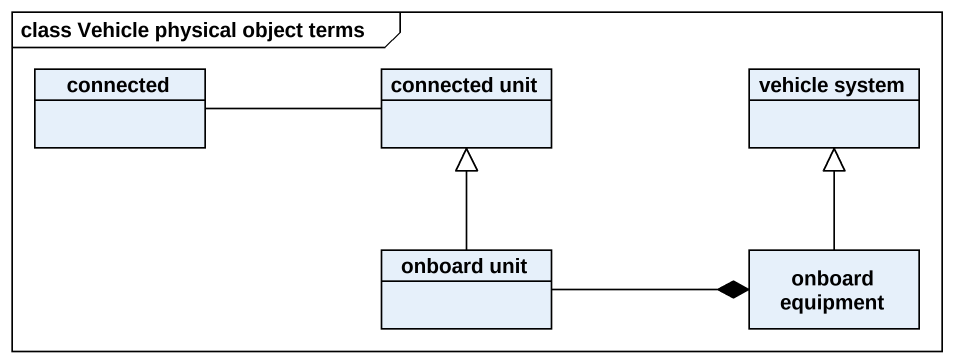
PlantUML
@startuml
mainframe class Vehicle physical object terms
hide circle
hide empty members
class connected
class "connected unit" as connected_unit
class "vehicle system" as vehicle_system
class "onboard unit" as onboard_unit
class "onboard equipment" as onboard_equipment
connected_unit -left- connected
onboard_unit -up-|> connected_unit
onboard_unit -right-* onboard_equipment
onboard_equipment -up-|> vehicle_system
@enduml
